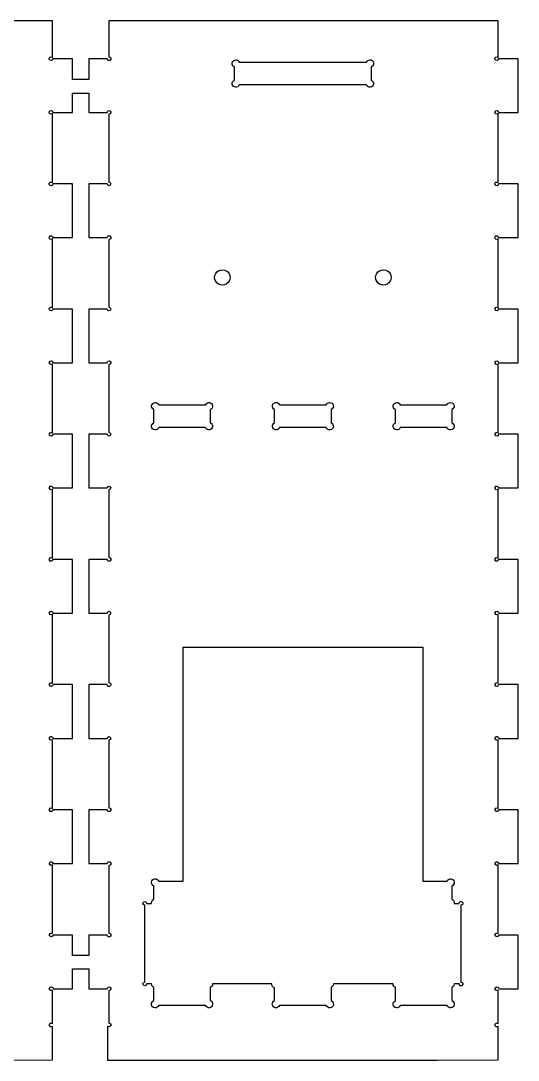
# Model space of a CAD drawing. Extents: x -138 to 206, y 217 to 412.
# Drawn here: x 131.6 to 205.7, y 254.1 to 409 of the extents above; entities that cross this region are included whole.
import ezdxf

# ---------------------------------------------------------------- set-up
doc = ezdxf.new("R2010")
doc.units = 0
doc.layers.add('Layer_1', color=7, linetype='CONTINUOUS')

msp = doc.modelspace()

# ---------------------------------------------------------------- linework, layer by layer
at = {"layer": 'Layer_1', "color": 7}
for p, q in [((136.292453, 408.953372), (78.292377, 408.953372)), ((136.292453, 403.49324), (136.292453, 408.953372)), ((202.723541, 408.953372), (144.723465, 408.953372)), ((144.723465, 408.953372), (144.723465, 403.579539)), ((202.723541, 403.49324), (202.723541, 408.953372)), ((139.29227, 403.304621), (136.3617, 403.304621)), ((139.29227, 400.187499), (139.29227, 403.304621)), ((144.448547, 403.304621), (141.723648, 403.304621)), ((141.723648, 403.304621), (141.723648, 400.187499)), ((164.136232, 402.79044), (183.106134, 402.79044)), ((183.600162, 403.140807), (183.602744, 403.140807)), ((183.600162, 403.140807), (183.600162, 403.140807)), ((205.723874, 403.304621), (202.793304, 403.304621)), ((205.723874, 395.304592), (205.723874, 403.304621)), ((163.418447, 400.100684), (163.418447, 402.080407)), ((183.818234, 402.078338), (183.818234, 400.104816)), ((141.723648, 400.187499), (139.29227, 400.187499)), ((139.29227, 398.187103), (141.723648, 398.187103)), ((139.29227, 395.304592), (139.29227, 398.187103)), ((139.29227, 398.187103), (139.29227, 398.187103)), ((141.723648, 398.187103), (141.723648, 395.304592)), ((183.111302, 399.390648), (164.136232, 399.390648)), ((136.292453, 384.847349), (136.292453, 395.125792)), ((136.363251, 395.304592), (139.29227, 395.304592)), ((141.723648, 395.304592), (144.448547, 395.304592)), ((144.723465, 395.029674), (144.723465, 384.930031)), ((202.723541, 384.847349), (202.723541, 395.125792)), ((202.794854, 395.304592), (205.723874, 395.304592)), ((139.29227, 384.654597), (136.365317, 384.654597)), ((139.29227, 376.654568), (139.29227, 384.654597)), ((144.448547, 384.654597), (141.723648, 384.654597)), ((141.723648, 384.654597), (141.723648, 376.654568)), ((205.723874, 384.654597), (202.796921, 384.654597)), ((205.723874, 376.654568), (205.723874, 384.654597)), ((136.292453, 366.20146), (136.292453, 376.472151)), ((136.366867, 376.654568), (139.29227, 376.654568)), ((141.723648, 376.654568), (144.448547, 376.654568)), ((144.723465, 376.37965), (144.723465, 366.280007)), ((202.723541, 366.20146), (202.723541, 376.472151)), ((202.798471, 376.654568), (205.723874, 376.654568)), ((161.623725, 371.864679), (161.623725, 371.864679)), ((185.623809, 371.864679), (185.623809, 371.864679)), ((139.29227, 366.004573), (136.369452, 366.004573)), ((139.29227, 358.004544), (139.29227, 366.004573)), ((144.448547, 366.004573), (141.723648, 366.004573)), ((141.723648, 366.004573), (141.723648, 358.004544)), ((205.723874, 366.004573), (202.800537, 366.004573)), ((205.723874, 358.004544), (205.723874, 366.004573)), ((136.292453, 347.555053), (136.292453, 357.817992)), ((136.371003, 358.004544), (139.29227, 358.004544)), ((141.723648, 358.004544), (144.448547, 358.004544)), ((144.723465, 357.729627), (144.723465, 347.629983)), ((202.723541, 347.555053), (202.723541, 357.817992)), ((202.802088, 358.004544), (205.723874, 358.004544)), ((151.609349, 352.090176), (151.609349, 352.090176)), ((152.135931, 351.740328), (159.111215, 351.740328)), ((170.135865, 351.740328), (177.11115, 351.740328)), ((177.605693, 352.090694), (177.605693, 352.090694)), ((188.1358, 351.740328), (195.10075, 351.740328)), ((195.594777, 352.090694), (195.597359, 352.090694)), ((195.594777, 352.090694), (195.594777, 352.090694)), ((151.423831, 349.052637), (151.423831, 351.028226)), ((159.823833, 351.028226), (159.823833, 349.052637)), ((169.418598, 349.050568), (169.418598, 351.030292)), ((177.818085, 351.026159), (177.818085, 349.054704)), ((187.412847, 349.048502), (187.412847, 351.032361)), ((195.812852, 351.028226), (195.812852, 349.05677)), ((139.29227, 347.35455), (136.373069, 347.35455)), ((139.29227, 339.355037), (139.29227, 347.35455)), ((144.448547, 347.35455), (141.723648, 347.35455)), ((141.723648, 347.35455), (141.723648, 339.355037)), ((159.111215, 348.340535), (152.135931, 348.340535)), ((177.11115, 348.340535), (170.135865, 348.340535)), ((195.111603, 348.340535), (188.1358, 348.340535)), ((205.723874, 347.35455), (202.804157, 347.35455)), ((205.723874, 339.355037), (205.723874, 347.35455)), ((136.292453, 328.908646), (136.292453, 339.164351)), ((136.37462, 339.355037), (139.29227, 339.355037)), ((141.723648, 339.355037), (144.448547, 339.355037)), ((202.723541, 328.908646), (202.723541, 339.164351)), ((202.805707, 339.355037), (205.723874, 339.355037)), ((144.723465, 339.079603), (144.723465, 328.97996)), ((139.29227, 328.705042), (136.376686, 328.705042)), ((139.29227, 320.705013), (139.29227, 328.705042)), ((144.448547, 328.705042), (141.723648, 328.705042)), ((141.723648, 328.705042), (141.723648, 320.705013)), ((205.723874, 328.705042), (202.807774, 328.705042)), ((205.723874, 320.705013), (205.723874, 328.705042)), ((136.378237, 320.705013), (139.29227, 320.705013)), ((141.723648, 320.705013), (144.448547, 320.705013)), ((202.809324, 320.705013), (205.723874, 320.705013)), ((136.292453, 310.262239), (136.292453, 320.510709)), ((144.723465, 320.429577), (144.723465, 310.329935)), ((202.723541, 310.262239), (202.723541, 320.510709)), ((155.761032, 315.628837), (191.485983, 315.628837)), ((155.761032, 280.774634), (155.761032, 315.628837)), ((155.761032, 315.628837), (155.761032, 315.628837)), ((191.485983, 315.628837), (191.485983, 280.774634)), ((139.29227, 310.055017), (136.380303, 310.055017)), ((139.29227, 302.054989), (139.29227, 310.055017)), ((144.448547, 310.055017), (141.723648, 310.055017)), ((141.723648, 310.055017), (141.723648, 302.054989)), ((205.723874, 310.055017), (202.811391, 310.055017)), ((205.723874, 302.054989), (205.723874, 310.055017)), ((136.381853, 302.054989), (139.29227, 302.054989)), ((141.723648, 302.054989), (144.448547, 302.054989)), ((202.812941, 302.054989), (205.723874, 302.054989)), ((136.292453, 291.615316), (136.292453, 301.857585)), ((144.723465, 301.779553), (144.723465, 291.679911)), ((202.723541, 291.615316), (202.723541, 301.857585)), ((139.29227, 291.404993), (136.383922, 291.404993)), ((139.29227, 283.404964), (139.29227, 291.404993)), ((144.448547, 291.404993), (141.723648, 291.404993)), ((141.723648, 291.404993), (141.723648, 283.404964)), ((205.723874, 291.404993), (202.815526, 291.404993)), ((205.723874, 283.404964), (205.723874, 291.404993)), ((136.385473, 283.404964), (139.29227, 283.404964)), ((141.723648, 283.404964), (144.448547, 283.404964)), ((202.817074, 283.404964), (205.723874, 283.404964)), ((136.292453, 272.968909), (136.292453, 283.203943)), ((144.723465, 283.130046), (144.723465, 273.029887)), ((202.723541, 272.968909), (202.723541, 283.203943)), ((152.135931, 280.774634), (155.761032, 280.774634)), ((191.485983, 280.774634), (195.111603, 280.774634)), ((151.423831, 278.086943), (151.423831, 280.062533)), ((195.812852, 280.058399), (195.812852, 278.091077)), ((150.054406, 265.739892), (150.054406, 277.199658)), ((150.32984, 277.474577), (151.082765, 277.474577)), ((196.164769, 277.474577), (196.917694, 277.474577)), ((197.192612, 277.199658), (197.192612, 265.739892)), ((139.29227, 272.754968), (136.387539, 272.754968)), ((139.29227, 269.723628), (139.29227, 272.754968)), ((144.448547, 272.754968), (141.723648, 272.754968)), ((141.723648, 272.754968), (141.723648, 269.723628)), ((205.723874, 272.754968), (202.819143, 272.754968)), ((205.723874, 264.754941), (205.723874, 272.754968)), ((141.723648, 269.723628), (139.29227, 269.723628)), ((139.29227, 264.754941), (139.29227, 267.723751)), ((139.29227, 267.723751), (141.723648, 267.723751)), ((141.723648, 267.723751), (141.723648, 264.754941)), ((151.073465, 265.464974), (150.32984, 265.464974)), ((151.423831, 262.977272), (151.423831, 264.952344)), ((159.823833, 264.952344), (159.823833, 262.977272)), ((166.118025, 265.464974), (160.173684, 265.464974)), ((166.118025, 265.463424), (166.118025, 265.464974)), ((169.007253, 265.463424), (166.118025, 265.463424)), ((169.418598, 262.977272), (169.418598, 264.872247)), ((177.818085, 264.949243), (177.818085, 262.979338)), ((181.129509, 265.463424), (178.173619, 265.463424)), ((187.062999, 265.464974), (181.129509, 265.464974)), ((181.129509, 265.464974), (181.129509, 265.463424)), ((187.412847, 262.972621), (187.412847, 264.952344)), ((195.812852, 264.952344), (195.812852, 262.981405)), ((196.917694, 265.464974), (196.163219, 265.464974)), ((136.292453, 259.562493), (136.292453, 264.550818)), ((136.38909, 264.754941), (139.29227, 264.754941)), ((141.723648, 264.754941), (144.448547, 264.754941)), ((144.723465, 264.480021), (144.723465, 259.621403)), ((202.723541, 259.562493), (202.723541, 264.550818)), ((202.820693, 264.754941), (205.723874, 264.754941)), ((159.111215, 262.264654), (152.135931, 262.264654)), ((177.11115, 262.264654), (170.130698, 262.264654)), ((195.111603, 262.264654), (188.1358, 262.264654)), ((136.292453, 254.141633), (136.292453, 259.14133)), ((144.523477, 259.15735), (144.523477, 254.105978)), ((202.723541, 254.141633), (202.723541, 259.14133)), ((127.206704, 254.130783), (136.292453, 254.141633)), ((144.523477, 254.105978), (193.638308, 254.105978)), ((193.638308, 254.130783), (202.723541, 254.141633)), ((193.638308, 254.105978), (193.638308, 254.130783))]:
    msp.add_line(p, q, dxfattribs=at)
for points in [[(135.828615, 403.215932), (135.783067, 403.34), (135.832217, 403.478922), (135.945654, 403.546741)], [(136.131898, 403.039435), (136.001526, 403.017746), (135.874163, 403.091865), (135.828615, 403.215932)], [(135.945654, 403.546741), (136.059091, 403.614559), (136.204729, 403.592092), (136.292453, 403.49324)], [(136.3617, 403.304621), (136.358775, 403.172489), (136.262271, 403.061125), (136.131898, 403.039435)], [(144.618271, 403.050488), (144.515503, 403.093074), (144.448514, 403.193379), (144.448547, 403.304621)], [(144.918001, 403.110085), (144.839341, 403.031425), (144.721039, 403.007902), (144.618271, 403.050488)], [(144.723465, 403.579539), (144.834707, 403.579572), (144.935012, 403.512583), (144.977598, 403.409815)], [(144.977598, 403.409815), (145.020184, 403.307047), (144.996661, 403.188745), (144.918001, 403.110085)], [(163.418447, 402.080407), (163.176811, 402.177847), (163.036696, 402.431459), (163.08283, 402.687884)], [(163.08283, 402.687884), (163.128964, 402.944308), (163.348687, 403.133182), (163.609132, 403.140291)], [(163.609132, 403.140291), (163.84103, 403.146506), (164.051895, 403.006549), (164.136232, 402.79044)], [(183.106134, 402.79044), (183.185886, 402.995547), (183.380221, 403.133371), (183.600162, 403.140807)], [(183.602744, 403.140807), (183.870431, 403.148808), (184.104969, 402.96284), (184.158201, 402.700378)], [(184.158201, 402.700378), (184.211434, 402.437915), (184.067885, 402.175263), (183.818234, 402.078338)], [(202.260436, 403.214745), (202.214595, 403.338685), (202.263391, 403.477707), (202.376636, 403.545809)], [(202.564096, 403.038971), (202.433791, 403.016993), (202.306276, 403.090804), (202.260436, 403.214745)], [(202.376636, 403.545809), (202.489882, 403.613911), (202.635556, 403.591836), (202.723541, 403.49324)], [(202.793304, 403.304621), (202.790651, 403.172502), (202.694402, 403.060949), (202.564096, 403.038971)], [(163.078538, 399.518525), (163.045702, 399.767411), (163.185561, 400.006946), (163.418447, 400.100684)], [(163.557797, 399.04444), (163.30857, 399.074572), (163.111373, 399.269639), (163.078538, 399.518525)], [(184.170003, 399.526102), (184.14051, 399.275319), (183.944039, 399.076836), (183.693568, 399.04479)], [(183.818234, 400.104816), (184.054435, 400.015535), (184.199497, 399.776886), (184.170003, 399.526102)], [(164.136232, 399.390648), (164.045028, 399.156758), (163.807025, 399.014307), (163.557797, 399.04444)], [(183.693568, 399.04479), (183.443098, 399.012744), (183.202984, 399.155368), (183.111302, 399.390648)], [(135.943252, 395.076409), (135.830229, 395.14658), (135.783642, 395.287593), (135.832619, 395.411283)], [(135.832619, 395.411283), (135.881595, 395.534974), (136.012089, 395.605871), (136.142512, 395.579647)], [(136.292453, 395.125792), (136.20332, 395.027033), (136.056274, 395.006238), (135.943252, 395.076409)], [(136.142512, 395.579647), (136.272936, 395.553423), (136.365887, 395.4376), (136.363251, 395.304592)], [(144.448547, 395.304592), (144.448514, 395.415834), (144.515503, 395.51614), (144.618271, 395.558725)], [(144.618271, 395.558725), (144.721039, 395.601311), (144.839341, 395.577789), (144.918001, 395.499129)], [(144.977598, 395.199398), (144.935012, 395.09663), (144.834707, 395.029641), (144.723465, 395.029674)], [(144.918001, 395.499129), (144.996661, 395.420469), (145.020184, 395.302166), (144.977598, 395.199398)], [(202.374243, 395.077382), (202.261425, 395.147845), (202.21521, 395.288953), (202.264488, 395.412504)], [(202.264488, 395.412504), (202.313765, 395.536054), (202.444406, 395.606625), (202.57475, 395.580105)], [(202.723541, 395.125792), (202.634139, 395.027303), (202.487061, 395.006919), (202.374243, 395.077382)], [(202.57475, 395.580105), (202.705094, 395.553584), (202.797773, 395.437575), (202.794854, 395.304592)], [(135.833153, 384.563577), (135.786604, 384.686716), (135.833852, 384.825573), (135.945845, 384.894766)], [(136.136749, 384.389753), (136.00699, 384.367559), (135.879702, 384.440438), (135.833153, 384.563577)], [(135.945845, 384.894766), (136.057838, 384.963959), (136.203159, 384.944079), (136.292453, 384.847349)], [(136.365317, 384.654597), (136.36234, 384.522987), (136.266509, 384.411946), (136.136749, 384.389753)], [(144.723863, 384.380031), (144.572031, 384.379857), (144.448786, 384.502765), (144.448547, 384.654597)], [(144.723465, 384.930031), (144.875297, 384.930076), (144.998436, 384.807063), (144.998546, 384.65523)], [(144.998546, 384.65523), (144.998656, 384.503398), (144.875695, 384.380206), (144.723863, 384.380031)], [(202.264973, 384.562431), (202.218143, 384.685444), (202.265046, 384.824392), (202.376848, 384.893857)], [(202.568927, 384.389309), (202.439234, 384.366838), (202.311803, 384.439418), (202.264973, 384.562431)], [(202.376848, 384.893857), (202.48865, 384.963322), (202.633999, 384.943824), (202.723541, 384.847349)], [(202.796921, 384.654597), (202.794205, 384.523), (202.69862, 384.41178), (202.568927, 384.389309)], [(135.943414, 376.42889), (135.831847, 376.500479), (135.78723, 376.641471), (135.837299, 376.764211)], [(135.837299, 376.764211), (135.887369, 376.886951), (136.017875, 376.956503), (136.147682, 376.929628)], [(136.292453, 376.472151), (136.20174, 376.375491), (136.05498, 376.357301), (135.943414, 376.42889)], [(136.147682, 376.929628), (136.277489, 376.902753), (136.369649, 376.787099), (136.366867, 376.654568)], [(144.448547, 376.654568), (144.448514, 376.76581), (144.515503, 376.866116), (144.618271, 376.908701)], [(144.618271, 376.908701), (144.721039, 376.951287), (144.839341, 376.927765), (144.918001, 376.849105)], [(144.977598, 376.549375), (144.935012, 376.446607), (144.834707, 376.379617), (144.723465, 376.37965)], [(144.918001, 376.849105), (144.996661, 376.770445), (145.020184, 376.652142), (144.977598, 376.549375)], [(202.374426, 376.42984), (202.263063, 376.50171), (202.218808, 376.642788), (202.269168, 376.765388)], [(202.269168, 376.765388), (202.319527, 376.887988), (202.450172, 376.957225), (202.579899, 376.930064)], [(202.723541, 376.472151), (202.632571, 376.37576), (202.485788, 376.357971), (202.374426, 376.42984)], [(202.579899, 376.930064), (202.709626, 376.902903), (202.801523, 376.787073), (202.798471, 376.654568)], [(160.627746, 371.28965), (160.833184, 371.645479), (161.212849, 371.864679), (161.623725, 371.864679)], [(161.623725, 371.864679), (162.034601, 371.864679), (162.414266, 371.645479), (162.619704, 371.28965)], [(184.62783, 371.28965), (184.833268, 371.645479), (185.212933, 371.864679), (185.623809, 371.864679)], [(185.623809, 371.864679), (186.034685, 371.864679), (186.41435, 371.645479), (186.619788, 371.28965)], [(160.627746, 370.139592), (160.422308, 370.495421), (160.422308, 370.933821), (160.627746, 371.28965)], [(161.623725, 369.564563), (161.212849, 369.564563), (160.833184, 369.783763), (160.627746, 370.139592)], [(162.619704, 370.139592), (162.414266, 369.783763), (162.034601, 369.564563), (161.623725, 369.564563)], [(162.619704, 371.28965), (162.825142, 370.933821), (162.825142, 370.495421), (162.619704, 370.139592)], [(184.62783, 370.139592), (184.422392, 370.495421), (184.422392, 370.933821), (184.62783, 371.28965)], [(185.623809, 369.564563), (185.212933, 369.564563), (184.833268, 369.783763), (184.62783, 370.139592)], [(186.619788, 370.139592), (186.41435, 369.783763), (186.034685, 369.564563), (185.623809, 369.564563)], [(186.619788, 371.28965), (186.825226, 370.933821), (186.825226, 370.495421), (186.619788, 370.139592)], [(135.838406, 365.910391), (135.790657, 366.032486), (135.835735, 366.171312), (135.946104, 366.242065)], [(136.14254, 365.739777), (136.013454, 365.716883), (135.886156, 365.788295), (135.838406, 365.910391)], [(135.946104, 366.242065), (136.056473, 366.312818), (136.201441, 366.295822), (136.292453, 366.20146)], [(136.369452, 366.004573), (136.366603, 365.873504), (136.271626, 365.762671), (136.14254, 365.739777)], [(144.723863, 365.730007), (144.572031, 365.729833), (144.448786, 365.852741), (144.448547, 366.004573)], [(144.723465, 366.280007), (144.875297, 366.280052), (144.998436, 366.157039), (144.998546, 366.005206)], [(144.998546, 366.005206), (144.998656, 365.853374), (144.875695, 365.730182), (144.723863, 365.730007)], [(202.26949, 365.910396), (202.221742, 366.032493), (202.266822, 366.171318), (202.377192, 366.242069)], [(202.573622, 365.739779), (202.444536, 365.716886), (202.317238, 365.7883), (202.26949, 365.910396)], [(202.377192, 366.242069), (202.487562, 366.312821), (202.63253, 366.295824), (202.723541, 366.20146)], [(202.800537, 366.004573), (202.797686, 365.873504), (202.702709, 365.762671), (202.573622, 365.739779)], [(135.943761, 357.781524), (135.833844, 357.854639), (135.791389, 357.995544), (135.842618, 358.117212)], [(135.842618, 358.117212), (135.893847, 358.23888), (136.024305, 358.306979), (136.153416, 358.279449)], [(136.292453, 357.817992), (136.200042, 357.723717), (136.053678, 357.70841), (135.943761, 357.781524)], [(136.153416, 358.279449), (136.282527, 358.251919), (136.37386, 358.136527), (136.371003, 358.004544)], [(144.448547, 358.004544), (144.448514, 358.115787), (144.515503, 358.216092), (144.618271, 358.258678)], [(144.618271, 358.258678), (144.721039, 358.301263), (144.839341, 358.277741), (144.918001, 358.199081)], [(144.977598, 357.899351), (144.935012, 357.796583), (144.834707, 357.729593), (144.723465, 357.729627)], [(144.918001, 358.199081), (144.996661, 358.120421), (145.020184, 358.002119), (144.977598, 357.899351)], [(202.374849, 357.781519), (202.26493, 357.854633), (202.222474, 357.995538), (202.273702, 358.117206)], [(202.273702, 358.117206), (202.32493, 358.238875), (202.455387, 358.306976), (202.584498, 358.279447)], [(202.723541, 357.817992), (202.631131, 357.723716), (202.484767, 357.708406), (202.374849, 357.781519)], [(202.584498, 358.279447), (202.71361, 358.251918), (202.804943, 358.136527), (202.802088, 358.004544)], [(151.423831, 351.028226), (151.180234, 351.123587), (151.037513, 351.377333), (151.082531, 351.635029)], [(151.082531, 351.635029), (151.127549, 351.892724), (151.347848, 352.083052), (151.609349, 352.090176)], [(151.609349, 352.090176), (151.841059, 352.096169), (152.051658, 351.956253), (152.135931, 351.740328)], [(159.111215, 351.740328), (159.202678, 351.974853), (159.441687, 352.117351), (159.691493, 352.086289)], [(159.691493, 352.086289), (159.941298, 352.055228), (160.138132, 351.858536), (160.169374, 351.608753)], [(160.169374, 351.608753), (160.200617, 351.358971), (160.058292, 351.119858), (159.823833, 351.028226)], [(169.418598, 351.030292), (169.176963, 351.127731), (169.036848, 351.381343), (169.082982, 351.637768)], [(169.082982, 351.637768), (169.129116, 351.894193), (169.348839, 352.083066), (169.609284, 352.090176)], [(169.609284, 352.090176), (169.840994, 352.096169), (170.051592, 351.956253), (170.135865, 351.740328)], [(177.11115, 351.740328), (177.190975, 351.945603), (177.385563, 352.083461), (177.605693, 352.090694)], [(177.605693, 352.090694), (177.608105, 352.09071), (177.610517, 352.09071), (177.612929, 352.090694)], [(177.612929, 352.090694), (177.880705, 352.096125), (178.113461, 351.907879), (178.164144, 351.644887)], [(178.164144, 351.644887), (178.214828, 351.381895), (178.068701, 351.120632), (177.818085, 351.026159)], [(187.412847, 351.032361), (187.173051, 351.131861), (187.03549, 351.385492), (187.082875, 351.640751)], [(187.082875, 351.640751), (187.130261, 351.896009), (187.349688, 352.08337), (187.609218, 352.090176)], [(187.609218, 352.090176), (187.840928, 352.096169), (188.051527, 351.956253), (188.1358, 351.740328)], [(195.10075, 351.740328), (195.180501, 351.945434), (195.374837, 352.083258), (195.594777, 352.090694)], [(195.597359, 352.090694), (195.865047, 352.098697), (196.099586, 351.912729), (196.152819, 351.650266)], [(196.152819, 351.650266), (196.206053, 351.387803), (196.062504, 351.125151), (195.812852, 351.028226)], [(151.077635, 348.47222), (151.046538, 348.722136), (151.189157, 348.961244), (151.423831, 349.052637)], [(151.555512, 347.994341), (151.305597, 348.025438), (151.108731, 348.222305), (151.077635, 348.47222)], [(160.169374, 348.472109), (160.138132, 348.222327), (159.941298, 348.025635), (159.691493, 347.994574)], [(159.823833, 349.052637), (160.058292, 348.961005), (160.200617, 348.721892), (160.169374, 348.472109)], [(169.078027, 348.468512), (169.045336, 348.717534), (169.185492, 348.957069), (169.418598, 349.050568)], [(169.557291, 347.994082), (169.307951, 348.024247), (169.110718, 348.21949), (169.078027, 348.468512)], [(178.169851, 348.475989), (178.140356, 348.225206), (177.943885, 348.026725), (177.693416, 347.994679)], [(177.818085, 349.054704), (178.054285, 348.965421), (178.199345, 348.726772), (178.169851, 348.475989)], [(187.078623, 348.464778), (187.044203, 348.712741), (187.181577, 348.952666), (187.412847, 349.048502)], [(187.559204, 347.994159), (187.310574, 348.023379), (187.113044, 348.216815), (187.078623, 348.464778)], [(196.170783, 348.479948), (196.143047, 348.228195), (195.946974, 348.027932), (195.695864, 347.99488)], [(195.812852, 349.05677), (196.050744, 348.969845), (196.198518, 348.7317), (196.170783, 348.479948)], [(135.842984, 347.257878), (135.794257, 347.379071), (135.837505, 347.517819), (135.946465, 347.58986)], [(136.147471, 347.089927), (136.018968, 347.066492), (135.891712, 347.136686), (135.842984, 347.257878)], [(135.946465, 347.58986), (136.055424, 347.6619), (136.200026, 347.647353), (136.292453, 347.555053)], [(136.373069, 347.35455), (136.370259, 347.223958), (136.275973, 347.113362), (136.147471, 347.089927)], [(144.723863, 347.079984), (144.572031, 347.079809), (144.448786, 347.202717), (144.448547, 347.35455)], [(144.723465, 347.629983), (144.875297, 347.630028), (144.998436, 347.507015), (144.998546, 347.355183)], [(144.998546, 347.355183), (144.998656, 347.20335), (144.875695, 347.080158), (144.723863, 347.079984)], [(152.135931, 348.340535), (152.044536, 348.105862), (151.805428, 347.963244), (151.555512, 347.994341)], [(159.691493, 347.994574), (159.441687, 347.963512), (159.202678, 348.10601), (159.111215, 348.340535)], [(170.135865, 348.340535), (170.044734, 348.106493), (169.806632, 347.963917), (169.557291, 347.994082)], [(177.693416, 347.994679), (177.442946, 347.962633), (177.202833, 348.105256), (177.11115, 348.340535)], [(188.1358, 348.340535), (188.044829, 348.107308), (187.807834, 347.96494), (187.559204, 347.994159)], [(195.695864, 347.99488), (195.444754, 347.961828), (195.203538, 348.104534), (195.111603, 348.340535)], [(202.274072, 347.257878), (202.225344, 347.379071), (202.268593, 347.517819), (202.377552, 347.58986)], [(202.578558, 347.089927), (202.450056, 347.066492), (202.322799, 347.136686), (202.274072, 347.257878)], [(202.377552, 347.58986), (202.486512, 347.6619), (202.631114, 347.647353), (202.723541, 347.555053)], [(202.804157, 347.35455), (202.801347, 347.223958), (202.707061, 347.113362), (202.578558, 347.089927)], [(135.944303, 339.133563), (135.835815, 339.20785), (135.79509, 339.348539), (135.847122, 339.46929)], [(135.847122, 339.46929), (135.899154, 339.590041), (136.029383, 339.657067), (136.157887, 339.629234)], [(136.292453, 339.164351), (136.198686, 339.072178), (136.05279, 339.059276), (135.944303, 339.133563)], [(136.157887, 339.629234), (136.286392, 339.6014), (136.377216, 339.486495), (136.37462, 339.355037)], [(144.448547, 339.355037), (144.448786, 339.506869), (144.572031, 339.629777), (144.723863, 339.629602)], [(144.998546, 339.354404), (144.998436, 339.202571), (144.875297, 339.079558), (144.723465, 339.079603)], [(144.723863, 339.629602), (144.875695, 339.629428), (144.998656, 339.506236), (144.998546, 339.354404)], [(202.37539, 339.133563), (202.266902, 339.20785), (202.226178, 339.348539), (202.27821, 339.46929)], [(202.27821, 339.46929), (202.330241, 339.590041), (202.46047, 339.657067), (202.588975, 339.629234)], [(202.723541, 339.164351), (202.629774, 339.072178), (202.483878, 339.059276), (202.37539, 339.133563)], [(202.588975, 339.629234), (202.717479, 339.6014), (202.808303, 339.486495), (202.805707, 339.355037)], [(135.847628, 328.605393), (135.797859, 328.725693), (135.839266, 328.864408), (135.946836, 328.937742)], [(136.152642, 328.440273), (136.024703, 328.416175), (135.897397, 328.485093), (135.847628, 328.605393)], [(135.946836, 328.937742), (136.054405, 329.011076), (136.198658, 328.998932), (136.292453, 328.908646)], [(136.376686, 328.705042), (136.374092, 328.574879), (136.280581, 328.46437), (136.152642, 328.440273)], [(144.618271, 328.450908), (144.515503, 328.493494), (144.448514, 328.5938), (144.448547, 328.705042)], [(144.918001, 328.510505), (144.839341, 328.431845), (144.721039, 328.408323), (144.618271, 328.450908)], [(144.723465, 328.97996), (144.834707, 328.979993), (144.935012, 328.913003), (144.977598, 328.810235)], [(144.977598, 328.810235), (145.020184, 328.707468), (144.996661, 328.589165), (144.918001, 328.510505)], [(202.278716, 328.605393), (202.228947, 328.725693), (202.270354, 328.864408), (202.377923, 328.937742)], [(202.58373, 328.440273), (202.455791, 328.416175), (202.328485, 328.485093), (202.278716, 328.605393)], [(202.377923, 328.937742), (202.485493, 329.011076), (202.629746, 328.998932), (202.723541, 328.908646)], [(202.807774, 328.705042), (202.80518, 328.574879), (202.711669, 328.46437), (202.58373, 328.440273)], [(135.944849, 320.485541), (135.837777, 320.561015), (135.798806, 320.701539), (135.851715, 320.82138)], [(135.851715, 320.82138), (135.904623, 320.94122), (136.03472, 321.007103), (136.162633, 320.978832)], [(136.162633, 320.978832), (136.290546, 320.950562), (136.380761, 320.835988), (136.378237, 320.705013)], [(144.448547, 320.705013), (144.448787, 320.856845), (144.572032, 320.979752), (144.723864, 320.979577)], [(144.998546, 320.704378), (144.998436, 320.552545), (144.875297, 320.429532), (144.723465, 320.429577)], [(144.723864, 320.979577), (144.875696, 320.979402), (144.998656, 320.85621), (144.998546, 320.704378)], [(202.375937, 320.485541), (202.268864, 320.561015), (202.229894, 320.701539), (202.282802, 320.82138)], [(202.282802, 320.82138), (202.335711, 320.94122), (202.465808, 321.007103), (202.593721, 320.978832)], [(202.593721, 320.978832), (202.721634, 320.950562), (202.811849, 320.835988), (202.809324, 320.705013)], [(136.292453, 320.510709), (136.19737, 320.420598), (136.051922, 320.410066), (135.944849, 320.485541)], [(202.723541, 320.510709), (202.628458, 320.420598), (202.48301, 320.410066), (202.375937, 320.485541)], [(135.852174, 309.953355), (135.801549, 310.07277), (135.841245, 310.211324), (135.947423, 310.285815)], [(136.157343, 309.790649), (136.029978, 309.766132), (135.902799, 309.83394), (135.852174, 309.953355)], [(135.947423, 310.285815), (136.053602, 310.360306), (136.197394, 310.350481), (136.292453, 310.262239)], [(136.380303, 310.055017), (136.377627, 309.925342), (136.284708, 309.815166), (136.157343, 309.790649)], [(144.618271, 309.800884), (144.515503, 309.84347), (144.448514, 309.943775), (144.448547, 310.055017)], [(144.918001, 309.860481), (144.839341, 309.781821), (144.721039, 309.758299), (144.618271, 309.800884)], [(144.723465, 310.329935), (144.834707, 310.329969), (144.935012, 310.262979), (144.977598, 310.160211)], [(144.977598, 310.160211), (145.020184, 310.057444), (144.996661, 309.939141), (144.918001, 309.860481)], [(202.283262, 309.953355), (202.232637, 310.07277), (202.272332, 310.211324), (202.378511, 310.285815)], [(202.588431, 309.790649), (202.461066, 309.766132), (202.333886, 309.83394), (202.283262, 309.953355)], [(202.378511, 310.285815), (202.48469, 310.360306), (202.628482, 310.350481), (202.723541, 310.262239)], [(202.811391, 310.055017), (202.808714, 309.925342), (202.715795, 309.815166), (202.588431, 309.790649)], [(135.945398, 301.837986), (135.839728, 301.914666), (135.80254, 302.055076), (135.856402, 302.174009)], [(135.856402, 302.174009), (135.910264, 302.292941), (136.040326, 302.357607), (136.167661, 302.328765)], [(136.167661, 302.328765), (136.294996, 302.299922), (136.384498, 302.185522), (136.381853, 302.054989)], [(144.448547, 302.054989), (144.448787, 302.206821), (144.572032, 302.329728), (144.723864, 302.329553)], [(144.998546, 302.054353), (144.998436, 301.902521), (144.875297, 301.779508), (144.723465, 301.779553)], [(144.723864, 302.329553), (144.875696, 302.329378), (144.998656, 302.206186), (144.998546, 302.054353)], [(202.376486, 301.837986), (202.270816, 301.914666), (202.233628, 302.055076), (202.28749, 302.174009)], [(202.28749, 302.174009), (202.341352, 302.292941), (202.471414, 302.357607), (202.598749, 302.328765)], [(202.598749, 302.328765), (202.726084, 302.299922), (202.815586, 302.185522), (202.812941, 302.054989)], [(136.292453, 301.857585), (136.196088, 301.769495), (136.051068, 301.761305), (135.945398, 301.837986)], [(202.723541, 301.857585), (202.627176, 301.769495), (202.482156, 301.761305), (202.376486, 301.837986)], [(135.856793, 291.300797), (135.805242, 291.419335), (135.843204, 291.557776), (135.948009, 291.633438)], [(136.162304, 291.140691), (136.035495, 291.115625), (135.908345, 291.182259), (135.856793, 291.300797)], [(135.948009, 291.633438), (136.052814, 291.7091), (136.196167, 291.701558), (136.292453, 291.615316)], [(136.383922, 291.404993), (136.381347, 291.275756), (136.289113, 291.165757), (136.162304, 291.140691)], [(144.618271, 291.15086), (144.515503, 291.193446), (144.448514, 291.293751), (144.448547, 291.404993)], [(144.918001, 291.210457), (144.839341, 291.131797), (144.721039, 291.108274), (144.618271, 291.15086)], [(144.723465, 291.679911), (144.834707, 291.679945), (144.935012, 291.612955), (144.977598, 291.510187)], [(144.977598, 291.510187), (145.020184, 291.407419), (144.996661, 291.289117), (144.918001, 291.210457)], [(202.288615, 291.299824), (202.236827, 291.418236), (202.274483, 291.556732), (202.379099, 291.632619)], [(202.594399, 291.140337), (202.467658, 291.11504), (202.340403, 291.181412), (202.288615, 291.299824)], [(202.379099, 291.632619), (202.483714, 291.708507), (202.627057, 291.701306), (202.723541, 291.615316)], [(202.815526, 291.404993), (202.813165, 291.275773), (202.72114, 291.165634), (202.594399, 291.140337)], [(135.946152, 283.18969), (135.841873, 283.267434), (135.806324, 283.407604), (135.860947, 283.525648)], [(135.860947, 283.525648), (135.91557, 283.643693), (136.045426, 283.707324), (136.172183, 283.678159)], [(136.172183, 283.678159), (136.298941, 283.648995), (136.387931, 283.535011), (136.385473, 283.404964)], [(144.448547, 283.404964), (144.448514, 283.516206), (144.515503, 283.616512), (144.618271, 283.659097)], [(144.618271, 283.659097), (144.721039, 283.701683), (144.839341, 283.67816), (144.918001, 283.5995)], [(144.918001, 283.5995), (144.996661, 283.52084), (145.020184, 283.402538), (144.977598, 283.29977)], [(202.377252, 283.190531), (202.273172, 283.268503), (202.237939, 283.408723), (202.2928, 283.526632)], [(202.2928, 283.526632), (202.347662, 283.644541), (202.477618, 283.707901), (202.604299, 283.678502)], [(202.604299, 283.678502), (202.73098, 283.649103), (202.819749, 283.534985), (202.817074, 283.404964)], [(136.292453, 283.203943), (136.194916, 283.117893), (136.050431, 283.111946), (135.946152, 283.18969)], [(144.977598, 283.29977), (144.935012, 283.197002), (144.834707, 283.130013), (144.723465, 283.130046)], [(202.723541, 283.203943), (202.625803, 283.118155), (202.481333, 283.112559), (202.377252, 283.190531)], [(151.423831, 280.062533), (151.189157, 280.153926), (151.046538, 280.393034), (151.077634, 280.64295)], [(151.077634, 280.64295), (151.108731, 280.892866), (151.305597, 281.089732), (151.555513, 281.120829)], [(151.555513, 281.120829), (151.805428, 281.151926), (152.044537, 281.009308), (152.135931, 280.774634)], [(195.111603, 280.774634), (195.203538, 281.010635), (195.444754, 281.153341), (195.695864, 281.120289)], [(195.695864, 281.120289), (195.946974, 281.087237), (196.143047, 280.886974), (196.170782, 280.635221)], [(196.170782, 280.635221), (196.198518, 280.383469), (196.050744, 280.145324), (195.812852, 280.058399)], [(150.054406, 277.199658), (149.902574, 277.199898), (149.779666, 277.323142), (149.77984, 277.474974)], [(149.77984, 277.474974), (149.780015, 277.626806), (149.903206, 277.749767), (150.055038, 277.749658)], [(150.055038, 277.749658), (150.206871, 277.749548), (150.329885, 277.626409), (150.32984, 277.474577)], [(151.082765, 277.474577), (151.034814, 277.73409), (151.17795, 277.991083), (151.423831, 278.086943)], [(195.812852, 278.091077), (196.064824, 277.998918), (196.213533, 277.738405), (196.164769, 277.474577)], [(196.917694, 277.474577), (196.917661, 277.585819), (196.984651, 277.686124), (197.087419, 277.72871)], [(197.087419, 277.72871), (197.190186, 277.771295), (197.308489, 277.747772), (197.387148, 277.669112)], [(197.446745, 277.369382), (197.404159, 277.266614), (197.303854, 277.199625), (197.192612, 277.199658)], [(197.387148, 277.669112), (197.465808, 277.590452), (197.489331, 277.47215), (197.446745, 277.369382)], [(135.861305, 272.649184), (135.809006, 272.766856), (135.845364, 272.905062), (135.948798, 272.981765)], [(136.166799, 272.491267), (136.040555, 272.465889), (135.913604, 272.531513), (135.861305, 272.649184)], [(135.948798, 272.981765), (136.052231, 273.058467), (136.19504, 273.053125), (136.292453, 272.968909)], [(136.387539, 272.754968), (136.384774, 272.626228), (136.293044, 272.516645), (136.166799, 272.491267)], [(144.618271, 272.500836), (144.515503, 272.543421), (144.448514, 272.643727), (144.448547, 272.754968)], [(144.918001, 272.560433), (144.839341, 272.481773), (144.721039, 272.45825), (144.618271, 272.500836)], [(144.723465, 273.029887), (144.834707, 273.02992), (144.935012, 272.962931), (144.977598, 272.860163)], [(144.977598, 272.860163), (145.020184, 272.757395), (144.996661, 272.639093), (144.918001, 272.560433)], [(202.293125, 272.648242), (202.240598, 272.765788), (202.276656, 272.904043), (202.379901, 272.980963)], [(202.598879, 272.490928), (202.472702, 272.465327), (202.345652, 272.530695), (202.293125, 272.648242)], [(202.379901, 272.980963), (202.483147, 273.057882), (202.625939, 273.052873), (202.723541, 272.968909)], [(202.819143, 272.754968), (202.816583, 272.626245), (202.725057, 272.516529), (202.598879, 272.490928)], [(135.946898, 264.541871), (135.844, 264.620702), (135.810121, 264.760684), (135.865586, 264.877842)], [(135.865586, 264.877842), (135.921051, 264.995), (136.050799, 265.057519), (136.176992, 265.027893)], [(136.176992, 265.027893), (136.303184, 264.998267), (136.391555, 264.884542), (136.38909, 264.754941)], [(144.448547, 264.754941), (144.448515, 264.866183), (144.515505, 264.966487), (144.618273, 265.009072)], [(144.618273, 265.009072), (144.721041, 265.051657), (144.839343, 265.028134), (144.918002, 264.949474)], [(144.918002, 264.949474), (144.996661, 264.870814), (145.020184, 264.752512), (144.977598, 264.649744)], [(149.77984, 265.464576), (149.779665, 265.616409), (149.902574, 265.739653), (150.054406, 265.739892)], [(150.055039, 265.189893), (149.903207, 265.189783), (149.780015, 265.312744), (149.77984, 265.464576)], [(150.32984, 265.464974), (150.329885, 265.313142), (150.206871, 265.190003), (150.055039, 265.189893)], [(151.423831, 264.952344), (151.212531, 265.034653), (151.073407, 265.238209), (151.073465, 265.464974)], [(160.173684, 265.464974), (160.173824, 265.238337), (160.034931, 265.034819), (159.823833, 264.952344)], [(169.418598, 264.872247), (169.153588, 264.93965), (168.978344, 265.191509), (169.007253, 265.463424)], [(178.173619, 265.463424), (178.173497, 265.234794), (178.031947, 265.030081), (177.818085, 264.949243)], [(187.412847, 264.952344), (187.201751, 265.03482), (187.062858, 265.238338), (187.062999, 265.464974)], [(196.163219, 265.464974), (196.163276, 265.238209), (196.024152, 265.034653), (195.812852, 264.952344)], [(197.087418, 265.210841), (196.98465, 265.253427), (196.917661, 265.353732), (196.917694, 265.464974)], [(197.387148, 265.270438), (197.308488, 265.191778), (197.190186, 265.168255), (197.087418, 265.210841)], [(197.192612, 265.739892), (197.303854, 265.739925), (197.404159, 265.672936), (197.446745, 265.570168)], [(197.446745, 265.570168), (197.489331, 265.4674), (197.465808, 265.349098), (197.387148, 265.270438)], [(202.378013, 264.542699), (202.275313, 264.621751), (202.241745, 264.761778), (202.297442, 264.878801)], [(202.297442, 264.878801), (202.353139, 264.995823), (202.482981, 265.058076), (202.609097, 265.028223)], [(202.609097, 265.028223), (202.735213, 264.99837), (202.823369, 264.884515), (202.820693, 264.754941)], [(136.292453, 264.550818), (136.193772, 264.466768), (136.049796, 264.46304), (135.946898, 264.541871)], [(144.977598, 264.649744), (144.935012, 264.546977), (144.834706, 264.479987), (144.723465, 264.480021)], [(202.723541, 264.550818), (202.624667, 264.46703), (202.480713, 264.463648), (202.378013, 264.542699)], [(151.077866, 262.396995), (151.046806, 262.646801), (151.189305, 262.885811), (151.423831, 262.977272)], [(151.555402, 261.919111), (151.305619, 261.950354), (151.108927, 262.147189), (151.077866, 262.396995)], [(152.135931, 262.264654), (152.044299, 262.030194), (151.805186, 261.887869), (151.555402, 261.919111)], [(159.691603, 261.919345), (159.441929, 261.888138), (159.202915, 262.030342), (159.111215, 262.264654)], [(160.169142, 262.396884), (160.137936, 262.147211), (159.941276, 261.950551), (159.691603, 261.919345)], [(159.823833, 262.977272), (160.058145, 262.885572), (160.200349, 262.646558), (160.169142, 262.396884)], [(169.072634, 262.396995), (169.041573, 262.646801), (169.184072, 262.885811), (169.418598, 262.977272)], [(169.550169, 261.919111), (169.300386, 261.950354), (169.103694, 262.147189), (169.072634, 262.396995)], [(170.130698, 262.264654), (170.039066, 262.030194), (169.799953, 261.887869), (169.550169, 261.919111)], [(177.693525, 261.919447), (177.443187, 261.887256), (177.20307, 262.029588), (177.11115, 262.264654)], [(178.16962, 262.400761), (178.140161, 262.150087), (177.943864, 261.951638), (177.693525, 261.919447)], [(177.818085, 262.979338), (178.054139, 262.889987), (178.19908, 262.651435), (178.16962, 262.400761)], [(187.078623, 262.388896), (187.044203, 262.63686), (187.181577, 262.876784), (187.412847, 262.972621)], [(187.559204, 261.918278), (187.310574, 261.947498), (187.113044, 262.140933), (187.078623, 262.388896)], [(188.1358, 262.264654), (188.044829, 262.031427), (187.807834, 261.889058), (187.559204, 261.918278)], [(195.695973, 261.919646), (195.444995, 261.88645), (195.203775, 262.028865), (195.111603, 262.264654)], [(196.170553, 262.404716), (196.142852, 262.153072), (195.946952, 261.952842), (195.695973, 261.919646)], [(195.812852, 262.981405), (196.0506, 262.89441), (196.198254, 262.656361), (196.170553, 262.404716)], [(135.915592, 259.163165), (135.815591, 259.269128), (135.815591, 259.434695), (135.915592, 259.540658)], [(135.915592, 259.540658), (136.015593, 259.646621), (136.180884, 259.656198), (136.292453, 259.562493)], [(136.292453, 259.14133), (136.180884, 259.047625), (136.015593, 259.057202), (135.915592, 259.163165)], [(144.856231, 259.105729), (144.746513, 259.045076), (144.609662, 259.066307), (144.523477, 259.15735)], [(144.723465, 259.621403), (144.848831, 259.621276), (144.958244, 259.536376), (144.989501, 259.414969)], [(144.989501, 259.414969), (145.020759, 259.293562), (144.96595, 259.166381), (144.856231, 259.105729)], [(202.34668, 259.163165), (202.246679, 259.269128), (202.246679, 259.434695), (202.34668, 259.540658)], [(202.34668, 259.540658), (202.446681, 259.646621), (202.611971, 259.656198), (202.723541, 259.562493)], [(202.723541, 259.14133), (202.611971, 259.047625), (202.446681, 259.057202), (202.34668, 259.163165)]]:
    msp.add_open_spline(points, degree=3, dxfattribs=at)

doc.saveas('drawing.dxf')
